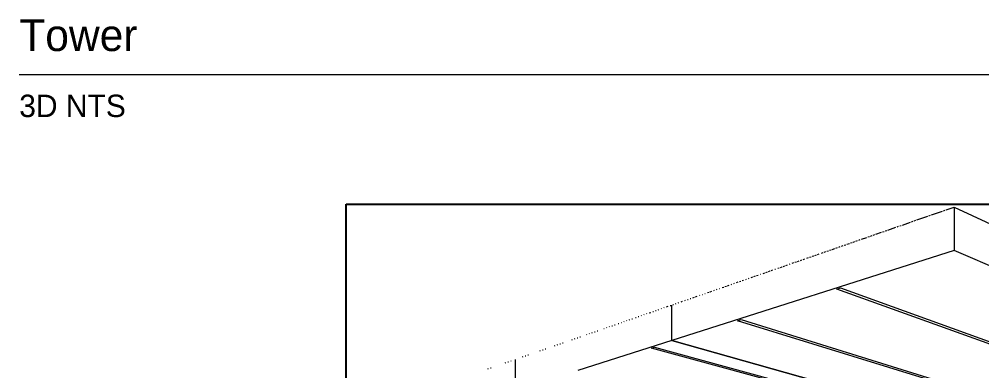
# Paper-space layout '02 Elevation and 3D Views' of a CAD drawing. Header units: millimetres. Extents: x 5 to 415, y 5 to 292.
# Drawn here: x 174 to 255.6, y 110.9 to 140.7 of the extents above; entities that cross this region are included whole.
import ezdxf

# ---------------------------------------------------------------- set-up
doc = ezdxf.new("R2010")
doc.units = ezdxf.units.MM
for name, color, linetype in [('EXISTING', 7, 'Continuous'), ('FRAME', 7, 'Continuous'), ('TEXT', 7, 'Continuous')]:
    doc.layers.add(name, color=color, linetype=linetype)
picture_1 = doc.add_image_def('image2.png', size_in_pixel=(1197, 1177))

# ---------------------------------------------------------------- blocks, each defined once
blk = doc.blocks.new('SHEET_02')
at = {"layer": 'EXISTING', "color": 250, "lineweight": 9}
for p, q in [((251.371, 124.1), (252.287, 124.418)), ((252.379, 124.45), (252.516, 124.498)), ((252.608, 124.53), (253.295, 124.768)), ((253.295, 124.768), (293.98, 105.727)), ((253.295, 124.768), (253.295, 121.065)), ((248.899, 123.241), (249.585, 123.48)), ((249.677, 123.512), (249.814, 123.56)), ((249.906, 123.591), (250.043, 123.639)), ((250.135, 123.671), (251.051, 123.989)), ((251.142, 124.021), (251.28, 124.068)), ((246.655, 122.462), (247.113, 122.621)), ((247.204, 122.653), (247.342, 122.701)), ((247.433, 122.733), (247.571, 122.78)), ((247.662, 122.812), (248.349, 123.051)), ((248.441, 123.082), (248.578, 123.13)), ((248.67, 123.162), (248.807, 123.21)), ((244.182, 121.604), (244.411, 121.683)), ((244.502, 121.715), (244.64, 121.763)), ((244.731, 121.794), (244.869, 121.842)), ((244.96, 121.874), (245.098, 121.922)), ((245.189, 121.953), (245.327, 122.001)), ((245.418, 122.033), (245.876, 122.192)), ((245.968, 122.224), (246.105, 122.271)), ((246.197, 122.303), (246.334, 122.351)), ((246.426, 122.383), (246.563, 122.43)), ((253.295, 121.065), (229.345, 113.429)), ((242.03, 120.856), (242.167, 120.904)), ((242.259, 120.936), (242.396, 120.983)), ((242.488, 121.015), (242.625, 121.063)), ((242.716, 121.095), (242.854, 121.142)), ((242.945, 121.174), (243.174, 121.254)), ((243.266, 121.286), (243.403, 121.333)), ((243.495, 121.365), (243.632, 121.413)), ((243.724, 121.445), (243.861, 121.492)), ((243.953, 121.524), (244.09, 121.572)), ((293.98, 103.583), (253.295, 121.065)), ((239.557, 119.997), (239.694, 120.045)), ((239.786, 120.077), (239.923, 120.125)), ((240.015, 120.157), (240.152, 120.204)), ((240.244, 120.236), (240.381, 120.284)), ((240.473, 120.316), (240.61, 120.363)), ((240.793, 120.427), (240.931, 120.475)), ((241.022, 120.506), (241.16, 120.554)), ((241.251, 120.586), (241.388, 120.634)), ((241.48, 120.665), (241.617, 120.713)), ((241.709, 120.745), (241.846, 120.793)), ((237.084, 119.139), (237.221, 119.186)), ((237.313, 119.218), (237.45, 119.266)), ((237.542, 119.298), (237.679, 119.346)), ((237.771, 119.377), (237.908, 119.425)), ((238.091, 119.489), (238.137, 119.505)), ((238.32, 119.568), (238.458, 119.616)), ((238.549, 119.648), (238.687, 119.695)), ((238.778, 119.727), (238.916, 119.775)), ((239.007, 119.807), (239.145, 119.854)), ((239.328, 119.918), (239.374, 119.934)), ((234.84, 118.36), (234.977, 118.407)), ((235.069, 118.439), (235.206, 118.487)), ((235.298, 118.519), (235.435, 118.566)), ((235.619, 118.63), (235.664, 118.646)), ((235.848, 118.709), (235.893, 118.725)), ((236.077, 118.789), (236.214, 118.837)), ((236.305, 118.868), (236.443, 118.916)), ((236.534, 118.948), (236.672, 118.996)), ((236.855, 119.059), (236.901, 119.075)), ((232.367, 117.501), (232.505, 117.549)), ((232.596, 117.58), (232.734, 117.628)), ((232.917, 117.692), (232.963, 117.708)), ((233.146, 117.771), (233.192, 117.787)), ((233.375, 117.851), (233.421, 117.867)), ((233.604, 117.93), (233.741, 117.978)), ((233.833, 118.01), (233.97, 118.057)), ((234.062, 118.089), (234.199, 118.137)), ((234.382, 118.201), (234.428, 118.216)), ((234.611, 118.28), (234.657, 118.296)), ((243.328, 117.79), (243.662, 117.896)), ((262.235, 111.006), (243.328, 117.79)), ((243.662, 117.896), (262.562, 111.075)), ((230.123, 116.722), (230.261, 116.769)), ((230.444, 116.833), (230.49, 116.849)), ((230.673, 116.913), (230.719, 116.928)), ((230.902, 116.992), (230.948, 117.008)), ((231.131, 117.072), (231.268, 117.119)), ((231.36, 117.151), (231.497, 117.199)), ((231.68, 117.262), (231.726, 117.278)), ((231.909, 117.342), (231.955, 117.358)), ((232.138, 117.421), (232.184, 117.437)), ((227.969, 115.974), (228.015, 115.99)), ((228.198, 116.053), (228.244, 116.069)), ((228.428, 116.133), (228.474, 116.149)), ((228.657, 116.212), (228.703, 116.228)), ((228.886, 116.292), (229.024, 116.34)), ((229.207, 116.404), (229.253, 116.42)), ((229.345, 113.429), (229.345, 116.451)), ((229.437, 116.483), (229.482, 116.499)), ((229.665, 116.563), (229.711, 116.579)), ((229.894, 116.642), (229.94, 116.658)), ((225.492, 115.114), (225.538, 115.129)), ((225.722, 115.193), (225.768, 115.209)), ((225.951, 115.273), (225.997, 115.289)), ((226.272, 115.384), (226.318, 115.4)), ((226.501, 115.464), (226.547, 115.48)), ((226.731, 115.544), (226.777, 115.559)), ((226.96, 115.623), (227.006, 115.639)), ((227.189, 115.703), (227.235, 115.719)), ((227.419, 115.782), (227.556, 115.83)), ((227.74, 115.894), (227.786, 115.91)), ((234.922, 115.117), (235.211, 115.209)), ((254.162, 109.165), (234.922, 115.117)), ((235.211, 115.209), (254.388, 109.246)), ((223.566, 114.445), (223.612, 114.461)), ((223.796, 114.524), (223.841, 114.54)), ((224.025, 114.604), (224.071, 114.62)), ((224.254, 114.684), (224.3, 114.699)), ((224.483, 114.763), (224.529, 114.779)), ((224.805, 114.875), (224.85, 114.891)), ((225.034, 114.954), (225.08, 114.97)), ((225.263, 115.034), (225.309, 115.05)), ((220.86, 113.505), (220.906, 113.521)), ((221.09, 113.585), (221.135, 113.601)), ((221.319, 113.664), (221.365, 113.68)), ((221.548, 113.744), (221.594, 113.76)), ((222.099, 113.935), (222.144, 113.951)), ((222.328, 114.015), (222.374, 114.031)), ((222.557, 114.094), (222.603, 114.11)), ((222.787, 114.174), (222.832, 114.19)), ((223.016, 114.254), (223.062, 114.269)), ((218.384, 112.645), (218.43, 112.661)), ((218.613, 112.725), (218.659, 112.741)), ((219.393, 112.995), (219.439, 113.011)), ((219.622, 113.075), (219.668, 113.091)), ((219.851, 113.155), (219.897, 113.171)), ((220.081, 113.234), (220.127, 113.25)), ((229.345, 113.429), (221.374, 110.888)), ((227.614, 112.793), (227.867, 112.873)), ((246.91, 107.547), (227.614, 112.793)), ((227.867, 112.873), (247.152, 107.607)), ((229.345, 113.429), (248.632, 108.009)), ((248.648, 108.004), (229.345, 113.429)), ((216.045, 111.833), (216.045, 109.189)), ((216.687, 112.056), (216.733, 112.072)), ((216.916, 112.135), (216.962, 112.151)), ((217.145, 112.215), (217.191, 112.231)), ((218.154, 112.565), (218.2, 112.581)), ((213.748, 111.035), (213.794, 111.051)), ((213.978, 111.115), (214.024, 111.131)), ((215.218, 111.546), (215.264, 111.562)), ((215.448, 111.625), (215.493, 111.641)), ((215.677, 111.705), (215.723, 111.721))]:
    blk.add_line(p, q, dxfattribs=at)
at = {"layer": 'FRAME', "color": 7, "linetype": 'Continuous', "lineweight": 15}
blk.add_line((174, 136), (326, 136), dxfattribs=at)
at = {"layer": 'TEXT'}
for s, height, p in [('Tower', 2.7, (174, 138)), ('3D NTS', 1.9, (174, 132.4))]:
    blk.add_text(s, height=height, dxfattribs=at).set_placement(p)
image = blk.add_image(picture_1, insert=(201.727, 34), size_in_units=(92.546, 91))

psp = doc.layouts.new('02 Elevation and 3D Views')

# ---------------------------------------------------------------- block references
psp.add_blockref('SHEET_02', (0, 0))

doc.saveas('drawing.dxf')
